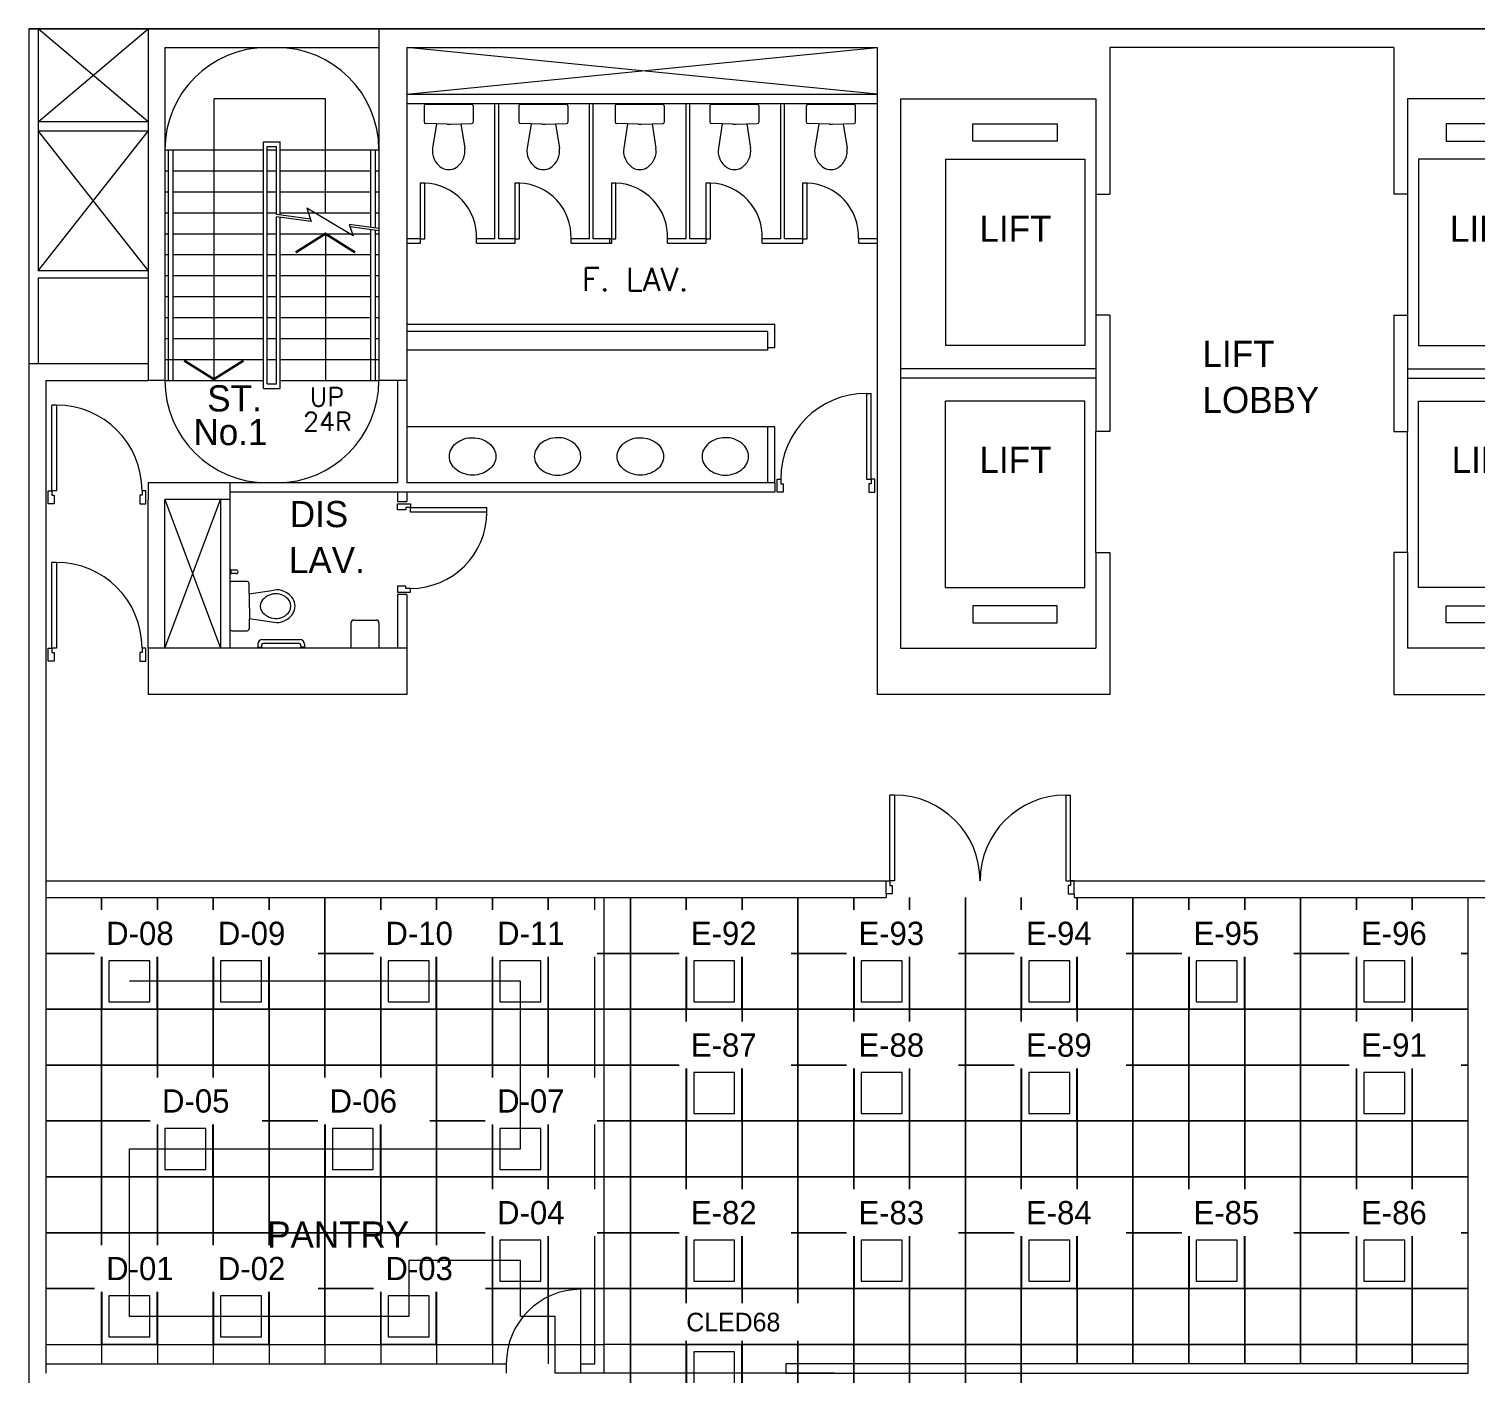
# Model space of a CAD drawing. Header units: millimetres. Extents: x 7453 to 109346, y -40506 to 46154.
# Drawn here: x 64346 to 79883, y 31488 to 45926 of the extents above; entities that cross this region are included whole.
import ezdxf
from ezdxf.enums import TextEntityAlignment as Align

# ---------------------------------------------------------------- set-up
doc = ezdxf.new("R2010")
doc.units = ezdxf.units.MM
for name, color, linetype, lineweight in [('ARCH', 7, 'Continuous', 5), ('Ceiling Grid', 254, 'Continuous', 5), ('E-LCD-ROUTE-DRAFT', 1, 'Continuous', 25), ('E-PANTRY-TEST', 7, 'Continuous', 25)]:
    doc.layers.add(name, color=color, linetype=linetype, lineweight=lineweight)
doc.layers.add('E-NE-TEST', color=7, linetype='Continuous')
doc.layers.add('E-OFFICE-WORK', color=7, linetype='Continuous')
doc.styles.add('20S', font='SIMPLEX.shx', dxfattribs={"height": 200})
doc.styles.add('25S', font='simplex', dxfattribs={"height": 250})

msp = doc.modelspace()

# ---------------------------------------------------------------- linework, layer by layer
at = {"layer": 'ARCH', "linetype": 'ByBlock', "lineweight": 9}
for p, q in [((64346, 45926), (64346, 42331)), ((64446, 45926), (64446, 43326)), ((65626, 44926), (64446, 45926)), ((64446, 44926), (65626, 45926)), ((65626, 45926), (65626, 42151)), ((67006, 45926), (68106, 45926)), ((68106, 45926), (68106, 42151)), ((65806, 45726), (65806, 42151)), ((65806, 45726), (67006, 45726)), ((67006, 45726), (68106, 45726)), ((68406, 45726), (68406, 42151)), ((68406, 45226), (73459, 45726)), ((73459, 45226), (68406, 45726)), ((68406, 45726), (73459, 45726)), ((73459, 45726), (73459, 38776)), ((75959, 45726), (75959, 44151)), ((79009, 45726), (75959, 45726)), ((79009, 45726), (79009, 44151)), ((68406, 45226), (73459, 45226)), ((66337, 42151), (66337, 45176)), ((67531, 45176), (66337, 45176)), ((67531, 43951), (67531, 45176)), ((68406, 45126), (73459, 45126)), ((69353, 43671), (69353, 45126)), ((69393, 43671), (69393, 45126)), ((70369, 43671), (70369, 45126)), ((70409, 43671), (70409, 45126)), ((71406, 43671), (71406, 45126)), ((71446, 43671), (71446, 45126)), ((72423, 43671), (72423, 45126)), ((72463, 43671), (72463, 45126)), ((73709, 45176), (73709, 39276)), ((73709, 45176), (75809, 45176)), ((75809, 45176), (75809, 44151)), ((81259, 45176), (79159, 45176)), ((81259, 45176), (79159, 45176)), ((79159, 45176), (79159, 44151)), ((65626, 44926), (64446, 44926)), ((74489, 44906), (75394, 44906)), ((74489, 44721), (74489, 44906)), ((75394, 44906), (75394, 44721)), ((80480, 44906), (79574, 44906)), ((79574, 44906), (79574, 44721)), ((64446, 44826), (65626, 43326)), ((64446, 43326), (65626, 44826)), ((65626, 44826), (64446, 44826)), ((65806, 44626), (66868, 44626)), ((65844, 42151), (65844, 44626)), ((65894, 42151), (65894, 44626)), ((66868, 42063), (66868, 44714)), ((66868, 44714), (67044, 44714)), ((66906, 42113), (66906, 44664)), ((66906, 44664), (67006, 44664)), ((66906, 44626), (67006, 44626)), ((67006, 43934), (67006, 44664)), ((67044, 43929), (67044, 44714)), ((67044, 44626), (68106, 44626)), ((68018, 43794), (68018, 44626)), ((68068, 43787), (68068, 44626)), ((75394, 44721), (74489, 44721)), ((79574, 44721), (80480, 44721)), ((74192, 44526), (74192, 42526)), ((74192, 44526), (75692, 44526)), ((75692, 44526), (75692, 42526)), ((79277, 44526), (79277, 42526)), ((80777, 44526), (79277, 44526)), ((65806, 44401), (65844, 44401)), ((65894, 44401), (66868, 44401)), ((66906, 44401), (67006, 44401)), ((67044, 44401), (68018, 44401)), ((68068, 44401), (68106, 44401)), ((65806, 44176), (65844, 44176)), ((65894, 44176), (66868, 44176)), ((66906, 44176), (67006, 44176)), ((67044, 44176), (68018, 44176)), ((68068, 44176), (68106, 44176)), ((68554, 43671), (68554, 44271)), ((68554, 44271), (68599, 44271)), ((68599, 43671), (68599, 44271)), ((69571, 44271), (69616, 44271)), ((69571, 43671), (69571, 44271)), ((69616, 43671), (69616, 44271)), ((70608, 43671), (70608, 44271)), ((70608, 44271), (70653, 44271)), ((70653, 43671), (70653, 44271)), ((71624, 44271), (71669, 44271)), ((71624, 43671), (71624, 44271)), ((71669, 43671), (71669, 44271)), ((72661, 44271), (72706, 44271)), ((72661, 43671), (72661, 44271)), ((72706, 43671), (72706, 44271)), ((75809, 44151), (75959, 44151)), ((75809, 44151), (75809, 42851)), ((79159, 44151), (79009, 44151)), ((79159, 44151), (79159, 42851)), ((67828, 43705), (67332, 44000)), ((67332, 44000), (67380, 43857)), ((65806, 43951), (65844, 43951)), ((65894, 43951), (66868, 43951)), ((66906, 43951), (67006, 43951)), ((67371, 43883), (67006, 43934)), ((67006, 42113), (67006, 43909)), ((67380, 43857), (67006, 43909)), ((67044, 43951), (68018, 43951)), ((67044, 42063), (67044, 43903)), ((67788, 43826), (67828, 43705)), ((68106, 43782), (67788, 43826)), ((68068, 43951), (68106, 43951)), ((65806, 43726), (65844, 43726)), ((65894, 43726), (66868, 43726)), ((66906, 43726), (67006, 43726)), ((67044, 43726), (68018, 43726)), ((67531, 43726), (67531, 42151)), ((68106, 43756), (67797, 43799)), ((68018, 42151), (68018, 43768)), ((68068, 42151), (68068, 43762)), ((68068, 43726), (68106, 43726)), ((68554, 43671), (68406, 43671)), ((68554, 43626), (68554, 43671)), ((68554, 43671), (68599, 43671)), ((69353, 43671), (69154, 43671)), ((69154, 43626), (69154, 43671)), ((69571, 43671), (69393, 43671)), ((69571, 43671), (69616, 43671)), ((69571, 43626), (69571, 43671)), ((70171, 43626), (70171, 43671)), ((70369, 43671), (70171, 43671)), ((70171, 43626), (70171, 43671)), ((70588, 43671), (70409, 43671)), ((70608, 43671), (70459, 43671)), ((70588, 43626), (70588, 43671)), ((70608, 43626), (70608, 43671)), ((70608, 43671), (70653, 43671)), ((71406, 43671), (71208, 43671)), ((71208, 43626), (71208, 43671)), ((71624, 43671), (71446, 43671)), ((71624, 43671), (71669, 43671)), ((71624, 43626), (71624, 43671)), ((72224, 43626), (72224, 43671)), ((72423, 43671), (72224, 43671)), ((72661, 43671), (72463, 43671)), ((72661, 43671), (72706, 43671)), ((72661, 43626), (72661, 43671)), ((73459, 43671), (73261, 43671)), ((73261, 43626), (73261, 43671)), ((68406, 43626), (68554, 43626)), ((69154, 43626), (69571, 43626)), ((70171, 43626), (70588, 43626)), ((70459, 43626), (70608, 43626)), ((71208, 43626), (71624, 43626)), ((72224, 43626), (72661, 43626)), ((73261, 43626), (73459, 43626)), ((65806, 43501), (65844, 43501)), ((65894, 43501), (66868, 43501)), ((66906, 43501), (67006, 43501)), ((67044, 43501), (68018, 43501)), ((68068, 43501), (68106, 43501)), ((65626, 43326), (64446, 43326)), ((64446, 43251), (65626, 43251)), ((64446, 43251), (64446, 42331)), ((65806, 43276), (65844, 43276)), ((65894, 43276), (66868, 43276)), ((66906, 43276), (67006, 43276)), ((67044, 43276), (68018, 43276)), ((68068, 43276), (68106, 43276)), ((65806, 43051), (65844, 43051)), ((65894, 43051), (66868, 43051)), ((66906, 43051), (67006, 43051)), ((67044, 43051), (68018, 43051)), ((68068, 43051), (68106, 43051)), ((65806, 42826), (65844, 42826)), ((65894, 42826), (66868, 42826)), ((66906, 42826), (67006, 42826)), ((67044, 42826), (68018, 42826)), ((68068, 42826), (68106, 42826)), ((72359, 42751), (68406, 42751)), ((72359, 42501), (72359, 42751)), ((75959, 42851), (75809, 42851)), ((75809, 42851), (75809, 41601)), ((75959, 42851), (75959, 41601)), ((79009, 42851), (79009, 41601)), ((79009, 42851), (79159, 42851)), ((79159, 42851), (79159, 41601)), ((65806, 42601), (65844, 42601)), ((65894, 42601), (66868, 42601)), ((66906, 42601), (67006, 42601)), ((67044, 42601), (68018, 42601)), ((68068, 42601), (68106, 42601)), ((72284, 42676), (68406, 42676)), ((70231, 42676), (68406, 42676)), ((72284, 42476), (72284, 42676)), ((72284, 42476), (68406, 42476)), ((70231, 42476), (68406, 42476)), ((72359, 42501), (72284, 42501)), ((75692, 42526), (74192, 42526)), ((79277, 42526), (80777, 42526)), ((64346, 42331), (64346, 38776)), ((64346, 42331), (65626, 42331)), ((65806, 42376), (66868, 42376)), ((66906, 42376), (67006, 42376)), ((67044, 42376), (68106, 42376)), ((75809, 42276), (73709, 42276)), ((79159, 42276), (81259, 42276)), ((64526, 42151), (64526, 38776)), ((64526, 42151), (65626, 42151)), ((65806, 42151), (65626, 42151)), ((65806, 42151), (66868, 42151)), ((66906, 42113), (67006, 42113)), ((67044, 42151), (68106, 42151)), ((68406, 42151), (68106, 42151)), ((68306, 42151), (68306, 41051)), ((68406, 42151), (68406, 41051)), ((75809, 42176), (73709, 42176)), ((79159, 42176), (81259, 42176)), ((66868, 42063), (67044, 42063)), ((74192, 39926), (74192, 41926)), ((75692, 41926), (74192, 41926)), ((75692, 39926), (75692, 41926)), ((79277, 39926), (79277, 41926)), ((79277, 41926), (80777, 41926)), ((72359, 41651), (68406, 41651)), ((72284, 41051), (72284, 41651)), ((72359, 41051), (72359, 41651)), ((75959, 41601), (75809, 41601)), ((75809, 40301), (75809, 41601)), ((79009, 41601), (79159, 41601)), ((79159, 40301), (79159, 41601)), ((68306, 41051), (65626, 41051)), ((65626, 41051), (65626, 40871)), ((66506, 41051), (66506, 39276)), ((72359, 41051), (68406, 41051)), ((72359, 41051), (72359, 40951)), ((65626, 39276), (65626, 40871)), ((65806, 40871), (66406, 39276)), ((65806, 39276), (66406, 40871)), ((66506, 40871), (65806, 40871)), ((65806, 39276), (65806, 40871)), ((66406, 40871), (66406, 39276)), ((72359, 40951), (66506, 40951)), ((68306, 40951), (68306, 40851)), ((68306, 40951), (68306, 40851)), ((68406, 40951), (68406, 40851)), ((68406, 40951), (68406, 40851)), ((68306, 40851), (68406, 40851)), ((66506, 40270), (66506, 40270)), ((75809, 40301), (75959, 40301)), ((75809, 40301), (75809, 39276)), ((75959, 40301), (75959, 38776)), ((79009, 40301), (79009, 38776)), ((79159, 40301), (79009, 40301)), ((79159, 40301), (79159, 39276)), ((66516, 40120), (66506, 40120)), ((66516, 40120), (66516, 40070)), ((66516, 40114), (66571, 40114)), ((66516, 40070), (66506, 40070)), ((66571, 40076), (66516, 40076)), ((68306, 39851), (68306, 39276)), ((68406, 39851), (68306, 39851)), ((68406, 39851), (68406, 39276)), ((74192, 39926), (75692, 39926)), ((80777, 39926), (79277, 39926)), ((68306, 39771), (68306, 39276)), ((68406, 39771), (68406, 39276)), ((75394, 39730), (74489, 39730)), ((74489, 39730), (74489, 39545)), ((75394, 39545), (75394, 39730)), ((79574, 39730), (80480, 39730)), ((79574, 39545), (79574, 39730)), ((67806, 39546), (67806, 39276)), ((67836, 39576), (68076, 39576)), ((68106, 39546), (68106, 39276)), ((74489, 39545), (75394, 39545)), ((80480, 39545), (79574, 39545)), ((66806, 39316), (66806, 39286)), ((66856, 39366), (67256, 39366)), ((66874, 39328), (67238, 39328)), ((67306, 39316), (67306, 39286)), ((65626, 39276), (65626, 38776)), ((68406, 39276), (65626, 39276)), ((66800, 39286), (66800, 39276)), ((66800, 39286), (66850, 39286)), ((66844, 39298), (66844, 39286)), ((66850, 39286), (66850, 39276)), ((67312, 39286), (67262, 39286)), ((67262, 39286), (67262, 39276)), ((67268, 39298), (67268, 39286)), ((67312, 39286), (67312, 39276)), ((68406, 39276), (68406, 38776)), ((73709, 39276), (75809, 39276)), ((81259, 39276), (79159, 39276)), ((64346, 38776), (64346, 15926)), ((64526, 38776), (64526, 31488)), ((68406, 38776), (65626, 38776)), ((75959, 38776), (73459, 38776)), ((79009, 38776), (81659, 38776)), ((73595, 36776), (73595, 37696)), ((73645, 37696), (73595, 37696)), ((73645, 37696), (73645, 36776)), ((75485, 37696), (75485, 36776)), ((75485, 37696), (75535, 37696)), ((75535, 36776), (75535, 37696)), ((64526, 36776), (73595, 36776)), ((73555, 36776), (73595, 36776)), ((73555, 36636), (73555, 36776)), ((73555, 36761), (73555, 36761)), ((73595, 36776), (73595, 36726)), ((73645, 36776), (73595, 36776)), ((73595, 36726), (73620, 36726)), ((73620, 36726), (73620, 36636)), ((75485, 36776), (75535, 36776)), ((75535, 36726), (75510, 36726)), ((75510, 36726), (75510, 36636)), ((75575, 36776), (75535, 36776)), ((75535, 36776), (75535, 36726)), ((75535, 36776), (80936, 36776)), ((75575, 36636), (75575, 36776)), ((75575, 36761), (75575, 36761)), ((64526, 36596), (73555, 36596)), ((73620, 36636), (73555, 36636)), ((73555, 36636), (73555, 36596)), ((75510, 36636), (75575, 36636)), ((75575, 36636), (75575, 36596)), ((75575, 36596), (80896, 36596))]:
    msp.add_line(p, q, dxfattribs=at)
at = {"layer": 'ARCH', "lineweight": 15}
for p, q in [((95209, 45926), (64346, 45926)), ((64346, 45926), (109346, 45926)), ((70426, 31588), (70426, 36596)), ((70526, 31488), (70526, 36596)), ((79808, 31488), (79808, 36596)), ((70275, 31488), (70275, 32388)), ((64526, 31588), (69475, 31588)), ((69475, 31588), (69475, 31588)), ((69475, 31588), (69475, 31488)), ((70275, 31588), (70426, 31588))]:
    msp.add_line(p, q, dxfattribs=at)
at = {"layer": 'ARCH', "lineweight": 9}
for p, q in [((68591, 45094), (68591, 44929)), ((69101, 45114), (68611, 45114)), ((69121, 44929), (69121, 45094)), ((69608, 45094), (69608, 44929)), ((70118, 45114), (69628, 45114)), ((70138, 44929), (70138, 45094)), ((70644, 45094), (70644, 44929)), ((71154, 45114), (70664, 45114)), ((71174, 44929), (71174, 45094)), ((71661, 45094), (71661, 44929)), ((72171, 45114), (71681, 45114)), ((72191, 44929), (72191, 45094)), ((72698, 45094), (72698, 44929)), ((73208, 45114), (72718, 45114)), ((73228, 44929), (73228, 45094)), ((68838, 44904), (68611, 44909)), ((68724, 44907), (68683, 44644)), ((68874, 44904), (69101, 44909)), ((68988, 44907), (69029, 44644)), ((69855, 44904), (69627, 44909)), ((69741, 44907), (69700, 44644)), ((69890, 44904), (70118, 44909)), ((70005, 44907), (70046, 44644)), ((70892, 44904), (70664, 44909)), ((70777, 44907), (70736, 44644)), ((70927, 44904), (71155, 44909)), ((71041, 44907), (71082, 44644)), ((71908, 44904), (71681, 44909)), ((71794, 44907), (71753, 44644)), ((71944, 44904), (72171, 44909)), ((72058, 44907), (72099, 44644)), ((72945, 44904), (72717, 44909)), ((72831, 44907), (72790, 44644)), ((72980, 44904), (73208, 44909)), ((73095, 44907), (73136, 44644)), ((73344, 42011), (73344, 41091)), ((73344, 42011), (73394, 42011)), ((73394, 41091), (73394, 42011)), ((64641, 41886), (64591, 41886)), ((64591, 40966), (64591, 41886)), ((64641, 41886), (64641, 40966)), ((72384, 40951), (72384, 41091)), ((72384, 41091), (72424, 41091)), ((72424, 41091), (72424, 41041)), ((72424, 41041), (72449, 41041)), ((72449, 41041), (72449, 40951)), ((73344, 41091), (73394, 41091)), ((73394, 41041), (73369, 41041)), ((73369, 41041), (73369, 40951)), ((73434, 41091), (73394, 41091)), ((73394, 41091), (73394, 41041)), ((73434, 40951), (73434, 41091)), ((73434, 41076), (73434, 41076)), ((64551, 40826), (64551, 40966)), ((64551, 40966), (64591, 40966)), ((64641, 40966), (64591, 40966)), ((64591, 40966), (64591, 40916)), ((64591, 40916), (64616, 40916)), ((64616, 40916), (64616, 40826)), ((65536, 40916), (65536, 40826)), ((65561, 40916), (65536, 40916)), ((65561, 40966), (65561, 40916)), ((65601, 40966), (65561, 40966)), ((65601, 40826), (65601, 40966)), ((72449, 40951), (72384, 40951)), ((73369, 40951), (73434, 40951)), ((64616, 40826), (64551, 40826)), ((65536, 40826), (65601, 40826)), ((68306, 40826), (68446, 40826)), ((68306, 40761), (68306, 40826)), ((68396, 40761), (68306, 40761)), ((68396, 40786), (68396, 40761)), ((68446, 40786), (68396, 40786)), ((68446, 40826), (68446, 40786)), ((68446, 40736), (68446, 40786)), ((68446, 40786), (69266, 40786)), ((69266, 40736), (68446, 40736)), ((69266, 40736), (69266, 40786)), ((64641, 40196), (64591, 40196)), ((64591, 39276), (64591, 40196)), ((64641, 40196), (64641, 39276)), ((66506, 39971), (66506, 39481)), ((66690, 39991), (66526, 39991)), ((66716, 39743), (66711, 39971)), ((68306, 39941), (68306, 39876)), ((68396, 39941), (68306, 39941)), ((68396, 39916), (68396, 39941)), ((66713, 39858), (66976, 39899)), ((68306, 39876), (68446, 39876)), ((68446, 39916), (68396, 39916)), ((68446, 39876), (68446, 39916)), ((66716, 39708), (66711, 39480)), ((66713, 39594), (66976, 39553)), ((66526, 39461), (66690, 39461)), ((64551, 39136), (64551, 39276)), ((64551, 39276), (64591, 39276)), ((64641, 39276), (64591, 39276)), ((64591, 39276), (64591, 39226)), ((64591, 39226), (64616, 39226)), ((64616, 39226), (64616, 39136)), ((65536, 39226), (65536, 39136)), ((65561, 39226), (65536, 39226)), ((65561, 39276), (65561, 39226)), ((65601, 39276), (65561, 39276)), ((65601, 39136), (65601, 39276)), ((64616, 39136), (64551, 39136)), ((65536, 39136), (65601, 39136))]:
    msp.add_line(p, q, dxfattribs=at)
at = {"layer": 'ARCH', "lineweight": 9, "const_width": 26.4}
for points in [[(67212, 43525), (67531, 43726), (67850, 43525)], [(66652, 42363), (66333, 42163), (66014, 42363)]]:
    msp.add_lwpolyline(points, dxfattribs=at)
at = {"layer": 'ARCH', "linetype": 'Continuous', "lineweight": 9}
for points in [[(68863, 41334, -0.119639), (68881, 41408, -0.104884), (68936, 41475, -0.089094), (69023, 41522, -0.096836), (69113, 41534, -0.080438), (69211, 41518, -0.089094), (69289, 41475, -0.104884), (69344, 41408, -0.119639), (69362, 41334, -0.119639), (69344, 41259, -0.104884), (69289, 41192, -0.089094), (69211, 41149, -0.080438), (69113, 41133, -0.080438), (69015, 41149, -0.089094), (68936, 41192, -0.104884), (68881, 41259, -0.119639)], [(70275, 41334, 0.119639), (70257, 41408, 0.104884), (70202, 41475, 0.089094), (70115, 41522, 0.096836), (70025, 41534, 0.080438), (69927, 41518, 0.089094), (69849, 41475, 0.104884), (69794, 41408, 0.119639), (69776, 41334, 0.119639), (69794, 41259, 0.104884), (69849, 41192, 0.089094), (69927, 41149, 0.080438), (70025, 41133, 0.080438), (70123, 41149, 0.089094), (70202, 41192, 0.104884), (70257, 41259, 0.119639)], [(70666, 41334, -0.119639), (70684, 41408, -0.104884), (70739, 41475, -0.089094), (70826, 41522, -0.096836), (70916, 41534, -0.080438), (71013, 41518, -0.089094), (71092, 41475, -0.104884), (71147, 41408, -0.119639), (71165, 41334, -0.119639), (71147, 41259, -0.104884), (71092, 41192, -0.089094), (71013, 41149, -0.080438), (70916, 41133, -0.080438), (70818, 41149, -0.089094), (70739, 41192, -0.104884), (70684, 41259, -0.119639)], [(72078, 41334, 0.119639), (72060, 41408, 0.104884), (72005, 41475, 0.089094), (71918, 41522, 0.096836), (71828, 41534, 0.080438), (71730, 41518, 0.089094), (71652, 41475, 0.104884), (71596, 41408, 0.119639), (71578, 41334, 0.119639), (71596, 41259, 0.104884), (71652, 41192, 0.089094), (71730, 41149, 0.080438), (71828, 41133, 0.080438), (71926, 41149, 0.089094), (72005, 41192, 0.104884), (72060, 41259, 0.119639)]]:
    msp.add_lwpolyline(points, format="xyb", close=True, dxfattribs=at)
at = {"layer": 'ARCH', "lineweight": 9}
msp.add_lwpolyline([(66844, 39677, 0.532735), (67145, 39669, 0.289578), (67145, 39782, 0.532735), (66844, 39775, 0.261816)], format="xyb", close=True, dxfattribs=at)
at = {"layer": 'ARCH', "lineweight": 15}
msp.add_lwpolyline([(79808, 31588), (72477, 31588), (72477, 31488), (79808, 31488)], close=True, dxfattribs=at)
at = {"layer": 'ARCH', "linetype": 'ByBlock', "lineweight": 9}
for centre, radius, start, end in [((66906, 44626), 1100, 90, 180), ((67006, 44626), 1100, 0, 90), ((68577, 43693), 578, 357.7688, 87.7688), ((69593, 43693), 578, 357.7688, 87.7688), ((70630, 43693), 578, 357.7688, 87.7688), ((71647, 43693), 578, 357.7688, 87.7688), ((72683, 43693), 578, 357.7688, 87.7688), ((66906, 42151), 1100, 180, 270), ((67006, 42151), 1100, 270, 0), ((66576, 40095), 19.7, 254.4697, 105.5303), ((67836, 39546), 30, 90, 180), ((68076, 39546), 30, 0, 90), ((66856, 39316), 50, 90, 180), ((66874, 39298), 30, 90, 180), ((67238, 39298), 30, 0, 90), ((67256, 39316), 50, 0, 90), ((73645, 36776), 920, 0, 90), ((75485, 36776), 920, 90, 180)]:
    msp.add_arc(centre, radius, start, end, dxfattribs=at)
at = {"layer": 'ARCH', "lineweight": 9}
for centre, radius, start, end in [((68611, 45094), 20, 90, 180), ((69101, 45094), 20, 0, 90), ((69628, 45094), 20, 90, 180), ((70118, 45094), 20, 0, 90), ((70664, 45094), 20, 90, 180), ((71154, 45094), 20, 0, 90), ((71681, 45094), 20, 90, 180), ((72171, 45094), 20, 0, 90), ((72718, 45094), 20, 90, 180), ((73208, 45094), 20, 0, 90), ((68611, 44929), 20, 180, 268.7241), ((68856, 45704), 800, 268.7241, 271.2759), ((69101, 44929), 20, 271.2759, 0), ((69628, 44929), 20, 180, 268.7241), ((69873, 45704), 800, 268.7241, 271.2759), ((70118, 44929), 20, 271.2759, 0), ((70664, 44929), 20, 180, 268.7241), ((70909, 45704), 800, 268.7241, 271.2759), ((71154, 44929), 20, 271.2759, 0), ((71681, 44929), 20, 180, 268.7241), ((71926, 45704), 800, 268.7241, 271.2759), ((72171, 44929), 20, 271.2759, 0), ((72718, 44929), 20, 180, 268.7241), ((72963, 45704), 800, 268.7241, 271.2759), ((73208, 44929), 20, 271.2759, 0), ((68881, 44613), 200, 171.1648, 203.6716), ((68831, 44613), 200, 336.3284, 8.8352), ((69897, 44613), 200, 171.1648, 203.6716), ((69848, 44613), 200, 336.3284, 8.8352), ((70934, 44613), 200, 171.1648, 203.6716), ((70885, 44613), 200, 336.3284, 8.8352), ((71951, 44613), 200, 171.1648, 203.6716), ((71901, 44613), 200, 336.3284, 8.8352), ((72987, 44613), 200, 171.1648, 203.6716), ((72938, 44613), 200, 336.3284, 8.8352), ((68904, 44623), 226, 203.6716, 234.991), ((68856, 44564), 150, 237.7003, 302.2997), ((68808, 44623), 226, 305.009, 336.3284), ((69921, 44623), 226, 203.6716, 234.991), ((69873, 44564), 150, 237.7003, 302.2997), ((69824, 44623), 226, 305.009, 336.3284), ((70958, 44623), 226, 203.6716, 234.991), ((70909, 44564), 150, 237.7003, 302.2997), ((70861, 44623), 226, 305.009, 336.3284), ((71974, 44623), 226, 203.6716, 234.991), ((71926, 44564), 150, 237.7003, 302.2997), ((71878, 44623), 226, 305.009, 336.3284), ((73011, 44623), 226, 203.6716, 234.991), ((72963, 44564), 150, 237.7003, 302.2997), ((72914, 44623), 226, 305.009, 336.3284), ((73344, 41091), 920, 90, 180), ((64641, 40966), 920, 0, 90), ((68446, 40736), 820, 270, 0), ((64641, 39276), 920, 0, 90), ((66526, 39971), 20, 90, 180), ((66690, 39971), 20, 1.2759, 90), ((67007, 39701), 200, 66.3284, 98.8352), ((66997, 39677), 226, 35.009, 66.3284), ((67056, 39726), 150, 327.7003, 32.2997), ((65916, 39726), 800, 358.7241, 1.2759), ((66997, 39774), 226, 293.6716, 324.991), ((66526, 39481), 20, 180, 270), ((66691, 39481), 20, 270, 358.7241), ((67007, 39750), 200, 261.1648, 293.6716)]:
    msp.add_arc(centre, radius, start, end, dxfattribs=at)
at = {"layer": 'ARCH', "lineweight": 15}
msp.add_arc((70275, 31588), 800, 90, 180, dxfattribs=at)
at = {"layer": 'Ceiling Grid', "lineweight": 15}
for p, q in [((64526, 36596), (64526, 35996)), ((65126, 35996), (65126, 36596)), ((65126, 36596), (65126, 35996)), ((65726, 35996), (65726, 36596)), ((65726, 36596), (65726, 35996)), ((66326, 35996), (66326, 36596)), ((66326, 36596), (66326, 35996)), ((66926, 35996), (66926, 36596)), ((66926, 36596), (66926, 35996)), ((67526, 35996), (67526, 36596)), ((67526, 36596), (67526, 35996)), ((68126, 35996), (68126, 36596)), ((68126, 36596), (68126, 35996)), ((68726, 35996), (68726, 36596)), ((68726, 36596), (68726, 35996)), ((69326, 35996), (69326, 36596)), ((69326, 36596), (69326, 35996)), ((69926, 36596), (69926, 35996)), ((69926, 35996), (69926, 36596)), ((70808, 35996), (70808, 36596)), ((70808, 36596), (70808, 35996)), ((71408, 35996), (71408, 36596)), ((71408, 36596), (71408, 35996)), ((72008, 35996), (72008, 36596)), ((72008, 36596), (72008, 35996)), ((72608, 35996), (72608, 36596)), ((72608, 36596), (72608, 35996)), ((73208, 35996), (73208, 36596)), ((73208, 36596), (73208, 35996)), ((73808, 35996), (73808, 36596)), ((73808, 36596), (73808, 35996)), ((74408, 35996), (74408, 36596)), ((74408, 36596), (74408, 35996)), ((75008, 35996), (75008, 36596)), ((75008, 36596), (75008, 35996)), ((75608, 35996), (75608, 36596)), ((75608, 36596), (75608, 35996)), ((76208, 35996), (76208, 36596)), ((76208, 36596), (76208, 35996)), ((76808, 35996), (76808, 36596)), ((76808, 36596), (76808, 35996)), ((77408, 35996), (77408, 36596)), ((77408, 36596), (77408, 35996)), ((78008, 35996), (78008, 36596)), ((78008, 36596), (78008, 35996)), ((78608, 35996), (78608, 36596)), ((78608, 36596), (78608, 35996)), ((79208, 36596), (79208, 35996)), ((79208, 35996), (79208, 36596)), ((64526, 35996), (65126, 35996)), ((65126, 35996), (65726, 35996)), ((65726, 35996), (66326, 35996)), ((66326, 35996), (66926, 35996)), ((66926, 35996), (67526, 35996)), ((67526, 35996), (68126, 35996)), ((68126, 35996), (68726, 35996)), ((68726, 35996), (69326, 35996)), ((69326, 35996), (69926, 35996)), ((70526, 35996), (69926, 35996)), ((69926, 35996), (69926, 35396)), ((69926, 35996), (70526, 35996)), ((70808, 35996), (70526, 35996)), ((70526, 35996), (70808, 35996)), ((70808, 35396), (70808, 35996)), ((70808, 35996), (71408, 35996)), ((71408, 35996), (72008, 35996)), ((72008, 35996), (72608, 35996)), ((72608, 35996), (73208, 35996)), ((73208, 35996), (73808, 35996)), ((73808, 35996), (74408, 35996)), ((74408, 35996), (75008, 35996)), ((75008, 35996), (75608, 35996)), ((75608, 35996), (76208, 35996)), ((76208, 35996), (76808, 35996)), ((76808, 35996), (77408, 35996)), ((77408, 35996), (78008, 35996)), ((78008, 35996), (78608, 35996)), ((78608, 35996), (79208, 35996)), ((79808, 35996), (79208, 35996)), ((79208, 35996), (79208, 35396)), ((79208, 35996), (79808, 35996)), ((70526, 35396), (69926, 35396)), ((69926, 35396), (69926, 34796)), ((69926, 35396), (70526, 35396)), ((70808, 35396), (70526, 35396)), ((70526, 35396), (70808, 35396)), ((70808, 34796), (70808, 35396)), ((79808, 35396), (79208, 35396)), ((79208, 35396), (79208, 34796)), ((79208, 35396), (79808, 35396)), ((70526, 34796), (69926, 34796)), ((69926, 34796), (69926, 34196)), ((69926, 34796), (70526, 34796)), ((70808, 34796), (70526, 34796)), ((70526, 34796), (70808, 34796)), ((70808, 34196), (70808, 34796)), ((79808, 34796), (79208, 34796)), ((79208, 34796), (79208, 34196)), ((79208, 34796), (79808, 34796)), ((70526, 34196), (69926, 34196)), ((69926, 34196), (69926, 33596)), ((69926, 34196), (70526, 34196)), ((70808, 34196), (70526, 34196)), ((70526, 34196), (70808, 34196)), ((70808, 33596), (70808, 34196)), ((79808, 34196), (79208, 34196)), ((79208, 34196), (79208, 33596)), ((79208, 34196), (79808, 34196)), ((70526, 33596), (69926, 33596)), ((69926, 33596), (69926, 32996)), ((69926, 33596), (70526, 33596)), ((70808, 33596), (70526, 33596)), ((70526, 33596), (70808, 33596)), ((70808, 32996), (70808, 33596)), ((79808, 33596), (79208, 33596)), ((79208, 33596), (79208, 32996)), ((79208, 33596), (79808, 33596)), ((70526, 32996), (69926, 32996)), ((69926, 32996), (69926, 32396)), ((69926, 32996), (70526, 32996)), ((70808, 32996), (70526, 32996)), ((70526, 32996), (70808, 32996)), ((70808, 32396), (70808, 32996)), ((79808, 32996), (79208, 32996)), ((79208, 32996), (79208, 32396)), ((79208, 32996), (79808, 32996)), ((70526, 32396), (69926, 32396)), ((69926, 32396), (69926, 31796)), ((69926, 32396), (70526, 32396)), ((70808, 32396), (70526, 32396)), ((70526, 32396), (70808, 32396)), ((70808, 31796), (70808, 32396)), ((79808, 32396), (79208, 32396)), ((79208, 32396), (79208, 31796)), ((79208, 32396), (79808, 32396)), ((65126, 31796), (65126, 31588)), ((65726, 31796), (65726, 31588)), ((66326, 31796), (66326, 31588)), ((66926, 31796), (66926, 31588)), ((67526, 31796), (67526, 31588)), ((68126, 31796), (68126, 31588)), ((68726, 31796), (68726, 31588)), ((69326, 31796), (69326, 31588)), ((69926, 31796), (70526, 31796)), ((69926, 31796), (69926, 31588)), ((70808, 31796), (70526, 31796)), ((70808, 31196), (70808, 31796)), ((75608, 31796), (75008, 31796)), ((75008, 31796), (75008, 31196)), ((75608, 31588), (75608, 31796)), ((76208, 31796), (75608, 31796)), ((75608, 31796), (75608, 31588)), ((76208, 31588), (76208, 31796)), ((76808, 31796), (76208, 31796)), ((76208, 31796), (76208, 31588)), ((76808, 31588), (76808, 31796)), ((77408, 31796), (76808, 31796)), ((76808, 31796), (76808, 31588)), ((77408, 31588), (77408, 31796)), ((78008, 31796), (77408, 31796)), ((77408, 31796), (77408, 31588)), ((78008, 31588), (78008, 31796)), ((78608, 31796), (78008, 31796)), ((78008, 31796), (78008, 31588)), ((78608, 31588), (78608, 31796)), ((79208, 31796), (78608, 31796)), ((78608, 31796), (78608, 31588)), ((79208, 31588), (79208, 31796)), ((79808, 31796), (79208, 31796)), ((79208, 31796), (79208, 31588)), ((79208, 31796), (79808, 31796))]:
    msp.add_line(p, q, dxfattribs=at)
for points in [[(65126, 35996), (64526, 35996), (64526, 35396), (65126, 35396)], [(65726, 35996), (65126, 35996), (65126, 35396), (65726, 35396)], [(66326, 35996), (65726, 35996), (65726, 35396), (66326, 35396)], [(66926, 35996), (66326, 35996), (66326, 35396), (66926, 35396)], [(67526, 35996), (66926, 35996), (66926, 35396), (67526, 35396)], [(68126, 35996), (67526, 35996), (67526, 35396), (68126, 35396)], [(68726, 35996), (68126, 35996), (68126, 35396), (68726, 35396)], [(69326, 35996), (68726, 35996), (68726, 35396), (69326, 35396)], [(69926, 35996), (69326, 35996), (69326, 35396), (69926, 35396)], [(71408, 35996), (70808, 35996), (70808, 35396), (71408, 35396)], [(72008, 35996), (71408, 35996), (71408, 35396), (72008, 35396)], [(72608, 35996), (72008, 35996), (72008, 35396), (72608, 35396)], [(73208, 35996), (72608, 35996), (72608, 35396), (73208, 35396)], [(73808, 35996), (73208, 35996), (73208, 35396), (73808, 35396)], [(74408, 35996), (73808, 35996), (73808, 35396), (74408, 35396)], [(75008, 35996), (74408, 35996), (74408, 35396), (75008, 35396)], [(75608, 35996), (75008, 35996), (75008, 35396), (75608, 35396)], [(76208, 35996), (75608, 35996), (75608, 35396), (76208, 35396)], [(76808, 35996), (76208, 35996), (76208, 35396), (76808, 35396)], [(77408, 35996), (76808, 35996), (76808, 35396), (77408, 35396)], [(78008, 35996), (77408, 35996), (77408, 35396), (78008, 35396)], [(78608, 35996), (78008, 35996), (78008, 35396), (78608, 35396)], [(79208, 35996), (78608, 35996), (78608, 35396), (79208, 35396)], [(65126, 35396), (64526, 35396), (64526, 34796), (65126, 34796)], [(65726, 35396), (65126, 35396), (65126, 34796), (65726, 34796)], [(66326, 35396), (65726, 35396), (65726, 34796), (66326, 34796)], [(66926, 35396), (66326, 35396), (66326, 34796), (66926, 34796)], [(67526, 35396), (66926, 35396), (66926, 34796), (67526, 34796)], [(68126, 35396), (67526, 35396), (67526, 34796), (68126, 34796)], [(68726, 35396), (68126, 35396), (68126, 34796), (68726, 34796)], [(69326, 35396), (68726, 35396), (68726, 34796), (69326, 34796)], [(69926, 35396), (69326, 35396), (69326, 34796), (69926, 34796)], [(71408, 35396), (70808, 35396), (70808, 34796), (71408, 34796)], [(72008, 35396), (71408, 35396), (71408, 34796), (72008, 34796)], [(72608, 35396), (72008, 35396), (72008, 34796), (72608, 34796)], [(73208, 35396), (72608, 35396), (72608, 34796), (73208, 34796)], [(73808, 35396), (73208, 35396), (73208, 34796), (73808, 34796)], [(74408, 35396), (73808, 35396), (73808, 34796), (74408, 34796)], [(75008, 35396), (74408, 35396), (74408, 34796), (75008, 34796)], [(75608, 35396), (75008, 35396), (75008, 34796), (75608, 34796)], [(76208, 35396), (75608, 35396), (75608, 34796), (76208, 34796)], [(76808, 35396), (76208, 35396), (76208, 34796), (76808, 34796)], [(77408, 35396), (76808, 35396), (76808, 34796), (77408, 34796)], [(78008, 35396), (77408, 35396), (77408, 34796), (78008, 34796)], [(78608, 35396), (78008, 35396), (78008, 34796), (78608, 34796)], [(79208, 35396), (78608, 35396), (78608, 34796), (79208, 34796)], [(65126, 34796), (64526, 34796), (64526, 34196), (65126, 34196)], [(65726, 34796), (65126, 34796), (65126, 34196), (65726, 34196)], [(66326, 34796), (65726, 34796), (65726, 34196), (66326, 34196)], [(66926, 34796), (66326, 34796), (66326, 34196), (66926, 34196)], [(67526, 34796), (66926, 34796), (66926, 34196), (67526, 34196)], [(68126, 34796), (67526, 34796), (67526, 34196), (68126, 34196)], [(68726, 34796), (68126, 34796), (68126, 34196), (68726, 34196)], [(69326, 34796), (68726, 34796), (68726, 34196), (69326, 34196)], [(69926, 34796), (69326, 34796), (69326, 34196), (69926, 34196)], [(71408, 34796), (70808, 34796), (70808, 34196), (71408, 34196)], [(72008, 34796), (71408, 34796), (71408, 34196), (72008, 34196)], [(72608, 34796), (72008, 34796), (72008, 34196), (72608, 34196)], [(73208, 34796), (72608, 34796), (72608, 34196), (73208, 34196)], [(73808, 34796), (73208, 34796), (73208, 34196), (73808, 34196)], [(74408, 34796), (73808, 34796), (73808, 34196), (74408, 34196)], [(75008, 34796), (74408, 34796), (74408, 34196), (75008, 34196)], [(75608, 34796), (75008, 34796), (75008, 34196), (75608, 34196)], [(76208, 34796), (75608, 34796), (75608, 34196), (76208, 34196)], [(76808, 34796), (76208, 34796), (76208, 34196), (76808, 34196)], [(77408, 34796), (76808, 34796), (76808, 34196), (77408, 34196)], [(78008, 34796), (77408, 34796), (77408, 34196), (78008, 34196)], [(78608, 34796), (78008, 34796), (78008, 34196), (78608, 34196)], [(79208, 34796), (78608, 34796), (78608, 34196), (79208, 34196)], [(65126, 34196), (64526, 34196), (64526, 33596), (65126, 33596)], [(65726, 34196), (65126, 34196), (65126, 33596), (65726, 33596)], [(66326, 34196), (65726, 34196), (65726, 33596), (66326, 33596)], [(66926, 34196), (66326, 34196), (66326, 33596), (66926, 33596)], [(67526, 34196), (66926, 34196), (66926, 33596), (67526, 33596)], [(68126, 34196), (67526, 34196), (67526, 33596), (68126, 33596)], [(68726, 34196), (68126, 34196), (68126, 33596), (68726, 33596)], [(69326, 34196), (68726, 34196), (68726, 33596), (69326, 33596)], [(69926, 34196), (69326, 34196), (69326, 33596), (69926, 33596)], [(71408, 34196), (70808, 34196), (70808, 33596), (71408, 33596)], [(72008, 34196), (71408, 34196), (71408, 33596), (72008, 33596)], [(72608, 34196), (72008, 34196), (72008, 33596), (72608, 33596)], [(73208, 34196), (72608, 34196), (72608, 33596), (73208, 33596)], [(73808, 34196), (73208, 34196), (73208, 33596), (73808, 33596)], [(74408, 34196), (73808, 34196), (73808, 33596), (74408, 33596)], [(75008, 34196), (74408, 34196), (74408, 33596), (75008, 33596)], [(75608, 34196), (75008, 34196), (75008, 33596), (75608, 33596)], [(76208, 34196), (75608, 34196), (75608, 33596), (76208, 33596)], [(76808, 34196), (76208, 34196), (76208, 33596), (76808, 33596)], [(77408, 34196), (76808, 34196), (76808, 33596), (77408, 33596)], [(78008, 34196), (77408, 34196), (77408, 33596), (78008, 33596)], [(78608, 34196), (78008, 34196), (78008, 33596), (78608, 33596)], [(79208, 34196), (78608, 34196), (78608, 33596), (79208, 33596)], [(65126, 33596), (64526, 33596), (64526, 32996), (65126, 32996)], [(65726, 33596), (65126, 33596), (65126, 32996), (65726, 32996)], [(66326, 33596), (65726, 33596), (65726, 32996), (66326, 32996)], [(66926, 33596), (66326, 33596), (66326, 32996), (66926, 32996)], [(67526, 33596), (66926, 33596), (66926, 32996), (67526, 32996)], [(68126, 33596), (67526, 33596), (67526, 32996), (68126, 32996)], [(68726, 33596), (68126, 33596), (68126, 32996), (68726, 32996)], [(69326, 33596), (68726, 33596), (68726, 32996), (69326, 32996)], [(69926, 33596), (69326, 33596), (69326, 32996), (69926, 32996)], [(71408, 33596), (70808, 33596), (70808, 32996), (71408, 32996)], [(72008, 33596), (71408, 33596), (71408, 32996), (72008, 32996)], [(72608, 33596), (72008, 33596), (72008, 32996), (72608, 32996)], [(73208, 33596), (72608, 33596), (72608, 32996), (73208, 32996)], [(73808, 33596), (73208, 33596), (73208, 32996), (73808, 32996)], [(74408, 33596), (73808, 33596), (73808, 32996), (74408, 32996)], [(75008, 33596), (74408, 33596), (74408, 32996), (75008, 32996)], [(75608, 33596), (75008, 33596), (75008, 32996), (75608, 32996)], [(76208, 33596), (75608, 33596), (75608, 32996), (76208, 32996)], [(76808, 33596), (76208, 33596), (76208, 32996), (76808, 32996)], [(77408, 33596), (76808, 33596), (76808, 32996), (77408, 32996)], [(78008, 33596), (77408, 33596), (77408, 32996), (78008, 32996)], [(78608, 33596), (78008, 33596), (78008, 32996), (78608, 32996)], [(79208, 33596), (78608, 33596), (78608, 32996), (79208, 32996)], [(65126, 32996), (64526, 32996), (64526, 32396), (65126, 32396)], [(65726, 32996), (65126, 32996), (65126, 32396), (65726, 32396)], [(66326, 32996), (65726, 32996), (65726, 32396), (66326, 32396)], [(66926, 32996), (66326, 32996), (66326, 32396), (66926, 32396)], [(67526, 32996), (66926, 32996), (66926, 32396), (67526, 32396)], [(68126, 32996), (67526, 32996), (67526, 32396), (68126, 32396)], [(68726, 32996), (68126, 32996), (68126, 32396), (68726, 32396)], [(69326, 32996), (68726, 32996), (68726, 32396), (69326, 32396)], [(69926, 32996), (69326, 32996), (69326, 32396), (69926, 32396)], [(71408, 32996), (70808, 32996), (70808, 32396), (71408, 32396)], [(72008, 32996), (71408, 32996), (71408, 32396), (72008, 32396)], [(72608, 32996), (72008, 32996), (72008, 32396), (72608, 32396)], [(73208, 32996), (72608, 32996), (72608, 32396), (73208, 32396)], [(73808, 32996), (73208, 32996), (73208, 32396), (73808, 32396)], [(74408, 32996), (73808, 32996), (73808, 32396), (74408, 32396)], [(75008, 32996), (74408, 32996), (74408, 32396), (75008, 32396)], [(75608, 32996), (75008, 32996), (75008, 32396), (75608, 32396)], [(76208, 32996), (75608, 32996), (75608, 32396), (76208, 32396)], [(76808, 32996), (76208, 32996), (76208, 32396), (76808, 32396)], [(77408, 32996), (76808, 32996), (76808, 32396), (77408, 32396)], [(78008, 32996), (77408, 32996), (77408, 32396), (78008, 32396)], [(78608, 32996), (78008, 32996), (78008, 32396), (78608, 32396)], [(79208, 32996), (78608, 32996), (78608, 32396), (79208, 32396)], [(65126, 32396), (64526, 32396), (64526, 31796), (65126, 31796)], [(65726, 32396), (65126, 32396), (65126, 31796), (65726, 31796)], [(66326, 32396), (65726, 32396), (65726, 31796), (66326, 31796)], [(66926, 32396), (66326, 32396), (66326, 31796), (66926, 31796)], [(67526, 32396), (66926, 32396), (66926, 31796), (67526, 31796)], [(68126, 32396), (67526, 32396), (67526, 31796), (68126, 31796)], [(68726, 32396), (68126, 32396), (68126, 31796), (68726, 31796)], [(69326, 32396), (68726, 32396), (68726, 31796), (69326, 31796)], [(69926, 32396), (69326, 32396), (69326, 31796), (69926, 31796)], [(71408, 32396), (70808, 32396), (70808, 31796), (71408, 31796)], [(72008, 32396), (71408, 32396), (71408, 31796), (72008, 31796)], [(72608, 32396), (72008, 32396), (72008, 31796), (72608, 31796)], [(73208, 32396), (72608, 32396), (72608, 31796), (73208, 31796)], [(73808, 32396), (73208, 32396), (73208, 31796), (73808, 31796)], [(74408, 32396), (73808, 32396), (73808, 31796), (74408, 31796)], [(75008, 32396), (74408, 32396), (74408, 31796), (75008, 31796)], [(75608, 32396), (75008, 32396), (75008, 31796), (75608, 31796)], [(76208, 32396), (75608, 32396), (75608, 31796), (76208, 31796)], [(76808, 32396), (76208, 32396), (76208, 31796), (76808, 31796)], [(77408, 32396), (76808, 32396), (76808, 31796), (77408, 31796)], [(78008, 32396), (77408, 32396), (77408, 31796), (78008, 31796)], [(78608, 32396), (78008, 32396), (78008, 31796), (78608, 31796)], [(79208, 32396), (78608, 32396), (78608, 31796), (79208, 31796)], [(71408, 31796), (70808, 31796), (70808, 31196), (71408, 31196)], [(72008, 31796), (71408, 31796), (71408, 31196), (72008, 31196)], [(72608, 31796), (72008, 31796), (72008, 31196), (72608, 31196)], [(73208, 31796), (72608, 31796), (72608, 31196), (73208, 31196)], [(73808, 31796), (73208, 31796), (73208, 31196), (73808, 31196)], [(74408, 31796), (73808, 31796), (73808, 31196), (74408, 31196)], [(75008, 31796), (74408, 31796), (74408, 31196), (75008, 31196)]]:
    msp.add_lwpolyline(points, close=True, dxfattribs=at)
at = {"layer": 'E-NE-TEST', "lineweight": 15}
for points in [[(71411, 35398), (72006, 35398), (72006, 35993), (71411, 35993)], [(71488, 35476), (71928, 35476), (71928, 35916), (71488, 35916)], [(73211, 35398), (73806, 35398), (73806, 35993), (73211, 35993)], [(73288, 35476), (73728, 35476), (73728, 35916), (73288, 35916)], [(75011, 35398), (75606, 35398), (75606, 35993), (75011, 35993)], [(75088, 35476), (75528, 35476), (75528, 35916), (75088, 35916)], [(76811, 35398), (77406, 35398), (77406, 35993), (76811, 35993)], [(76888, 35476), (77328, 35476), (77328, 35916), (76888, 35916)], [(78611, 35398), (79206, 35398), (79206, 35993), (78611, 35993)], [(78688, 35476), (79128, 35476), (79128, 35916), (78688, 35916)], [(71411, 34198), (72006, 34198), (72006, 34793), (71411, 34793)], [(71488, 34276), (71928, 34276), (71928, 34716), (71488, 34716)], [(73211, 34198), (73806, 34198), (73806, 34793), (73211, 34793)], [(73288, 34276), (73728, 34276), (73728, 34716), (73288, 34716)], [(75011, 34198), (75606, 34198), (75606, 34793), (75011, 34793)], [(75088, 34276), (75528, 34276), (75528, 34716), (75088, 34716)], [(78611, 34198), (79206, 34198), (79206, 34793), (78611, 34793)], [(78688, 34276), (79128, 34276), (79128, 34716), (78688, 34716)], [(71411, 32398), (72006, 32398), (72006, 32993), (71411, 32993)], [(73211, 32398), (73806, 32398), (73806, 32993), (73211, 32993)], [(75011, 32398), (75606, 32398), (75606, 32993), (75011, 32993)], [(76811, 32398), (77406, 32398), (77406, 32993), (76811, 32993)], [(78611, 32398), (79206, 32398), (79206, 32993), (78611, 32993)], [(71488, 32476), (71928, 32476), (71928, 32916), (71488, 32916)], [(73288, 32476), (73728, 32476), (73728, 32916), (73288, 32916)], [(75088, 32476), (75528, 32476), (75528, 32916), (75088, 32916)], [(76888, 32476), (77328, 32476), (77328, 32916), (76888, 32916)], [(78688, 32476), (79128, 32476), (79128, 32916), (78688, 32916)]]:
    msp.add_lwpolyline(points, close=True, dxfattribs=at)
at = {"layer": 'E-OFFICE-WORK', "lineweight": 15}
for points in [[(71411, 31198), (72006, 31198), (72006, 31793), (71411, 31793)], [(71488, 31276), (71928, 31276), (71928, 31716), (71488, 31716)]]:
    msp.add_lwpolyline(points, close=True, dxfattribs=at)
at = {"layer": 'E-PANTRY-TEST', "lineweight": 15}
for points in [[(65128, 35398), (65723, 35398), (65723, 35993), (65128, 35993)], [(65206, 35476), (65646, 35476), (65646, 35916), (65206, 35916)], [(66406, 35476), (66846, 35476), (66846, 35916), (66406, 35916)], [(68128, 35398), (68723, 35398), (68723, 35993), (68128, 35993)], [(68206, 35476), (68646, 35476), (68646, 35916), (68206, 35916)], [(69406, 35476), (69846, 35476), (69846, 35916), (69406, 35916)], [(65728, 33598), (66323, 33598), (66323, 34193), (65728, 34193)], [(67528, 33598), (68123, 33598), (68123, 34193), (67528, 34193)], [(69328, 33598), (69923, 33598), (69923, 34193), (69328, 34193)], [(65806, 33676), (66246, 33676), (66246, 34116), (65806, 34116)], [(67606, 33676), (68046, 33676), (68046, 34116), (67606, 34116)], [(69406, 33676), (69846, 33676), (69846, 34116), (69406, 34116)], [(69406, 32476), (69846, 32476), (69846, 32916), (69406, 32916)], [(65128, 31798), (65723, 31798), (65723, 32393), (65128, 32393)], [(66328, 31798), (66923, 31798), (66923, 32393), (66328, 32393)], [(68128, 31798), (68723, 31798), (68723, 32393), (68128, 32393)], [(65206, 31876), (65646, 31876), (65646, 32316), (65206, 32316)], [(66406, 31876), (66846, 31876), (66846, 32316), (66406, 32316)], [(68206, 31876), (68646, 31876), (68646, 32316), (68206, 32316)]]:
    msp.add_lwpolyline(points, close=True, dxfattribs=at)

# ---------------------------------------------------------------- texts
at = {"layer": 'ARCH', "linetype": 'ByBlock', "lineweight": 9}
for s, p in [('LIFT', (74559, 43639)), ('LIFT', (79613, 43639)), ('LIFT', (76955, 42295)), ('ST.', (66262, 41817)), ('LOBBY', (76955, 41800)), ('No.1', (66114, 41455)), ('LIFT', (74559, 41157)), ('LIFT', (79632, 41157)), ('DIS', (67149, 40574)), ('LAV.', (67139, 40080)), ('PANTRY', (66906, 32835))]:
    msp.add_text(s, height=281.2, dxfattribs=at).set_placement(p)
at = {"layer": 'ARCH', "linetype": 'ByBlock', "lineweight": 9, "style": '25S'}
msp.add_text('F. LAV.', height=250, dxfattribs=at).set_placement((70860, 43236), align=Align.MIDDLE)
at = {"layer": 'ARCH', "linetype": 'ByBlock', "lineweight": 9, "style": '20S'}
for s, p in [('UP', (67363, 41874)), ('24R', (67291, 41608))]:
    msp.add_text(s, height=200, dxfattribs=at).set_placement(p)

# ---------------------------------------------------------------- next in the draw order: texts
at = {"layer": 'E-NE-TEST', "lineweight": 15, "char_height": 250, "width": 950, "attachment_point": 1, "bg_fill": 3, "box_fill_scale": 1.5, "bg_fill_color": 256, "bg_fill_true_color": 13158600, "bg_fill_transparency": 0}
for s, insert in [('E-92', (71458, 36336)), ('E-93', (73258, 36336)), ('E-94', (75058, 36336)), ('E-95', (76858, 36336)), ('E-96', (78658, 36336)), ('E-87', (71458, 35136)), ('E-88', (73258, 35136)), ('E-89', (75058, 35136)), ('E-91', (78658, 35136)), ('E-82', (71458, 33336)), ('E-83', (73258, 33336)), ('E-84', (75058, 33336)), ('E-85', (76858, 33336)), ('E-86', (78658, 33336))]:
    msp.add_mtext(s, dxfattribs=dict(at, insert=insert))
at = {"layer": 'E-PANTRY-TEST', "lineweight": 15, "char_height": 250, "width": 950, "attachment_point": 1, "bg_fill": 3, "box_fill_scale": 1.5, "bg_fill_color": 256, "bg_fill_true_color": 13158600, "bg_fill_transparency": 0}
for s, insert in [('D-08', (65176, 36336)), ('D-10', (68176, 36336)), ('D-05', (65776, 34536)), ('D-06', (67576, 34536)), ('D-07', (69376, 34536)), ('D-01', (65176, 32736)), ('D-03', (68176, 32736))]:
    msp.add_mtext(s, dxfattribs=dict(at, insert=insert))

# ---------------------------------------------------------------- next in the draw order: linework, layer by layer
at = {"layer": 'E-PANTRY-TEST', "lineweight": 15}
for points in [[(66328, 35398), (66923, 35398), (66923, 35993), (66328, 35993)], [(69328, 35398), (69923, 35398), (69923, 35993), (69328, 35993)], [(69328, 32398), (69923, 32398), (69923, 32993), (69328, 32993)]]:
    msp.add_lwpolyline(points, close=True, dxfattribs=at)

# ---------------------------------------------------------------- next in the draw order: texts
at = {"layer": 'E-PANTRY-TEST', "lineweight": 15, "insert": (66376, 32736), "char_height": 250, "width": 950, "attachment_point": 1, "bg_fill": 3, "box_fill_scale": 1.5, "bg_fill_color": 256, "bg_fill_true_color": 13158600, "bg_fill_transparency": 0}
msp.add_mtext('D-02', dxfattribs=at)

# ---------------------------------------------------------------- next in the draw order: texts
at = {"layer": 'E-PANTRY-TEST', "lineweight": 15, "char_height": 250, "width": 950, "attachment_point": 1, "bg_fill": 3, "box_fill_scale": 1.5, "bg_fill_color": 256, "bg_fill_true_color": 13158600, "bg_fill_transparency": 0}
for s, insert in [('D-09', (66376, 36336)), ('D-11', (69376, 36336)), ('D-04', (69376, 33336))]:
    msp.add_mtext(s, dxfattribs=dict(at, insert=insert))

# ---------------------------------------------------------------- next in the draw order: linework, layer by layer
at = {"layer": 'E-LCD-ROUTE-DRAFT', "lineweight": 15}
msp.add_lwpolyline([(73000, 31488), (70000, 31488), (70000, 32096), (69626, 32096), (69626, 32696), (68426, 32696), (68426, 32096), (66626, 32096), (65426, 32096), (65426, 33896), (66026, 33896), (67826, 33896), (69626, 33896), (69626, 35696), (68426, 35696), (66626, 35696), (65426, 35696)], dxfattribs=at)

# ---------------------------------------------------------------- next in the draw order: texts
at = {"layer": 'E-OFFICE-WORK', "lineweight": 15, "insert": (71408, 32136), "char_height": 200, "width": 1150, "attachment_point": 1, "bg_fill": 3, "box_fill_scale": 1.5, "bg_fill_color": 256, "bg_fill_true_color": 13158600, "bg_fill_transparency": 0}
msp.add_mtext('CLED68', dxfattribs=at)

doc.saveas('drawing.dxf')
